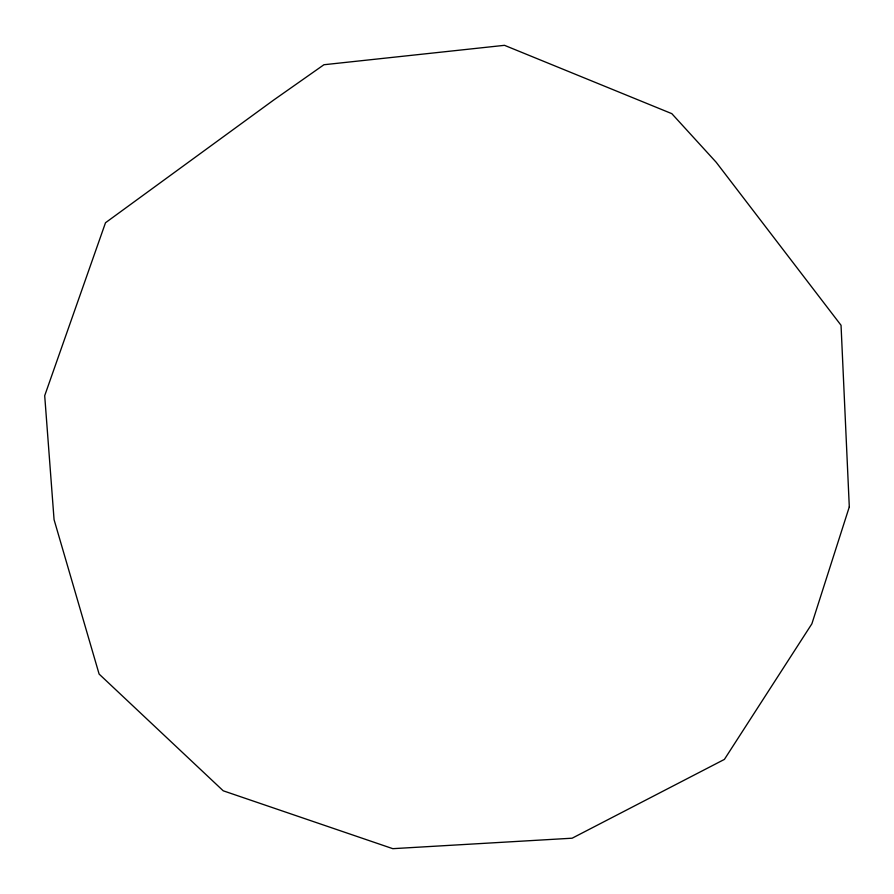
<?xml version="1.0" encoding="UTF-8"?>
<svg xmlns="http://www.w3.org/2000/svg" width="894" height="894" viewBox="0 0 894 894"><rect width="100%" height="100%" fill="white"/><g stroke="black" fill="none" stroke-linecap="round" stroke-linejoin="round"><path stroke-width="1.34" d="M849.3 506.909L811.875 623.811L724.397 759.408L572.149 838.203L392.812 848.674L223.221 790.799L99.111 674.065L54.065 519.649L44.7 395.684L105.503 222.74L273.53 100.15L323.941 64.737L504.495 45.326L671.819 113.65L716.195 162.272L841.042 325.271L849.3 506.909"/></g></svg>
